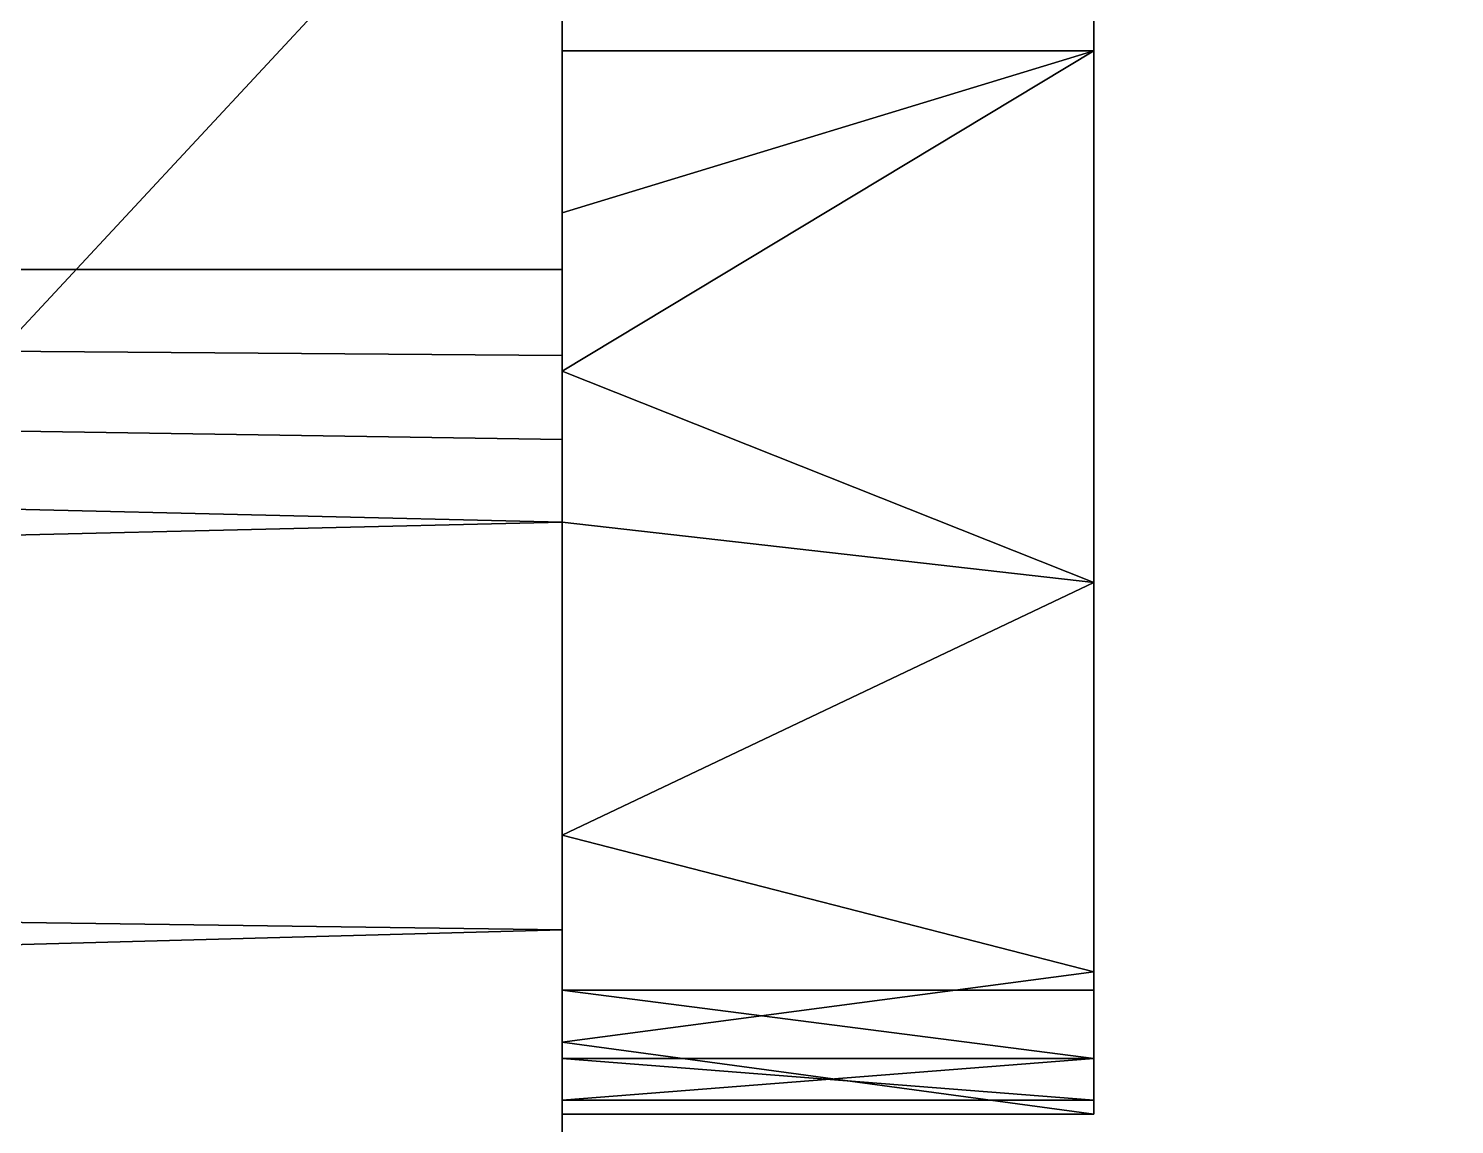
# Model space of a CAD drawing. Extents: x -80 to 2901, y -3352 to 80.
# Drawn here: x 2259.298 to 2260.639, y -2128.02 to -2126.989 of the extents above; entities that cross this region are included whole.
import ezdxf

# ---------------------------------------------------------------- set-up
doc = ezdxf.new("R2010")
doc.units = 0

# ---------------------------------------------------------------- blocks, each defined once
blk = doc.blocks.new('cocina Juan v2.alacena 2p.Lateral Derecho1', base_point=(800, 18, 20))
at = {"layer": 'blanco', "color": 0}
for points in [[(782, 18, 20), (782, 577, 20), (800, 577, 20), (800, 18, 20)], [(782, 577, 686), (782, 18, 686), (800, 18, 686), (800, 577, 686)]]:
    blk.add_3dface(points, dxfattribs=at)
blk = doc.blocks.new('cocina Juan v2.alacena 2p.Lateral Derecho')
at = {"layer": 'Blanco'}
blk.add_blockref('cocina Juan v2.alacena 2p.Lateral Derecho1', (800, 18, 20), dxfattribs=at)
blk = doc.blocks.new('cocina Juan v2.alacena 2p.Door Std (doble) [1]3', base_point=(757.55, 18.8, 537.5))
at = {"layer": 'ACCESSORY', "color": 0, "invisible_edges": 8}
for points in [[(782.2988, 19.3, 573.2), (790.2707, 19.3, 579.4325), (793.0099, 19.3, 573.2), (782.2988, 19.3, 573.2)], [(782.2988, 19.3, 573.2), (790.2707, 19.3, 579.4325), (793.0099, 19.3, 573.2), (782.2988, 19.3, 573.2)], [(782.2988, 19.3, 558.8), (793.0099, 19.3, 558.8), (790.2707, 19.3, 552.5675), (782.2988, 19.3, 558.8)], [(782.2988, 19.3, 558.8), (793.0099, 19.3, 558.8), (790.2707, 19.3, 552.5675), (782.2988, 19.3, 558.8)], [(790.2707, 19.3, 579.4325), (793.8934, 19.3, 574.6686), (793.0099, 19.3, 573.2), (790.2707, 19.3, 579.4325)], [(790.2707, 19.3, 579.4325), (793.8934, 19.3, 574.6686), (793.0099, 19.3, 573.2), (790.2707, 19.3, 579.4325)], [(793.8934, 19.3, 557.3314), (790.2707, 19.3, 552.5675), (793.0099, 19.3, 558.8), (793.8934, 19.3, 557.3314)], [(793.8934, 19.3, 557.3314), (790.2707, 19.3, 552.5675), (793.0099, 19.3, 558.8), (793.8934, 19.3, 557.3314)], [(793.8934, 19.3, 574.6686), (793.9576, 19.3, 574.5194), (793.0099, 19.3, 573.2), (793.8934, 19.3, 574.6686)], [(793.8934, 19.3, 574.6686), (793.9576, 19.3, 574.5194), (793.0099, 19.3, 573.2), (793.8934, 19.3, 574.6686)], [(793.9968, 19.3, 574.3618), (793.0099, 19.3, 573.2), (793.9576, 19.3, 574.5194), (793.9968, 19.3, 574.3618)], [(793.9968, 19.3, 574.3618), (793.0099, 19.3, 573.2), (793.9576, 19.3, 574.5194), (793.9968, 19.3, 574.3618)], [(793.9968, 19.3, 574.3618), (794.0099, 19.3, 574.2), (793.0099, 19.3, 573.2), (793.9968, 19.3, 574.3618)], [(793.9968, 19.3, 574.3618), (794.0099, 19.3, 574.2), (793.0099, 19.3, 573.2), (793.9968, 19.3, 574.3618)], [(793.876, 19.3, 573.7), (793.0099, 19.3, 573.2), (794.0099, 19.3, 574.2), (793.876, 19.3, 573.7)], [(793.876, 19.3, 573.7), (793.0099, 19.3, 573.2), (794.0099, 19.3, 574.2), (793.876, 19.3, 573.7)], [(793.5099, 19.3, 573.334), (793.0099, 19.3, 573.2), (793.876, 19.3, 573.7), (793.5099, 19.3, 573.334)], [(793.5099, 19.3, 573.334), (793.0099, 19.3, 573.2), (793.876, 19.3, 573.7), (793.5099, 19.3, 573.334)], [(793.5099, 19.3, 573.334), (793.3113, 18.8, 573.2465), (793.0099, 19.3, 573.2), (793.5099, 19.3, 573.334)], [(793.5099, 19.3, 573.334), (793.3113, 18.8, 573.2465), (793.0099, 19.3, 573.2), (793.5099, 19.3, 573.334)], [(793.3113, 18.8, 573.2465), (793.1624, 18.8, 573.2117), (793.0099, 19.3, 573.2), (793.3113, 18.8, 573.2465)], [(793.3113, 18.8, 573.2465), (793.1624, 18.8, 573.2117), (793.0099, 19.3, 573.2), (793.3113, 18.8, 573.2465)], [(793.1624, 18.8, 573.2117), (793.0099, 18.8, 573.2), (793.0099, 19.3, 573.2), (793.1624, 18.8, 573.2117)], [(793.1624, 18.8, 573.2117), (793.0099, 18.8, 573.2), (793.0099, 19.3, 573.2), (793.1624, 18.8, 573.2117)], [(793.0099, 18.8, 558.8), (793.1624, 18.8, 558.7883), (793.0099, 19.3, 558.8), (793.0099, 18.8, 558.8)], [(793.0099, 18.8, 558.8), (793.1624, 18.8, 558.7883), (793.0099, 19.3, 558.8), (793.0099, 18.8, 558.8)], [(793.1624, 18.8, 558.7883), (793.3113, 18.8, 558.7535), (793.0099, 19.3, 558.8), (793.1624, 18.8, 558.7883)], [(793.1624, 18.8, 558.7883), (793.3113, 18.8, 558.7535), (793.0099, 19.3, 558.8), (793.1624, 18.8, 558.7883)], [(793.0099, 19.3, 558.8), (793.3113, 18.8, 558.7535), (793.5099, 19.3, 558.666), (793.0099, 19.3, 558.8)], [(793.0099, 19.3, 558.8), (793.3113, 18.8, 558.7535), (793.5099, 19.3, 558.666), (793.0099, 19.3, 558.8)], [(793.9576, 19.3, 557.4806), (793.8934, 19.3, 557.3314), (793.0099, 19.3, 558.8), (793.9576, 19.3, 557.4806)], [(793.9576, 19.3, 557.4806), (793.8934, 19.3, 557.3314), (793.0099, 19.3, 558.8), (793.9576, 19.3, 557.4806)], [(793.9968, 19.3, 557.6382), (793.9576, 19.3, 557.4806), (793.0099, 19.3, 558.8), (793.9968, 19.3, 557.6382)], [(793.9968, 19.3, 557.6382), (793.9576, 19.3, 557.4806), (793.0099, 19.3, 558.8), (793.9968, 19.3, 557.6382)], [(794.0099, 19.3, 557.8), (793.9968, 19.3, 557.6382), (793.0099, 19.3, 558.8), (794.0099, 19.3, 557.8)], [(794.0099, 19.3, 557.8), (793.9968, 19.3, 557.6382), (793.0099, 19.3, 558.8), (794.0099, 19.3, 557.8)], [(793.4531, 18.8, 573.3035), (793.3113, 18.8, 573.2465), (793.5099, 19.3, 573.334), (793.4531, 18.8, 573.3035)], [(793.4531, 18.8, 573.3035), (793.3113, 18.8, 573.2465), (793.5099, 19.3, 573.334), (793.4531, 18.8, 573.3035)], [(793.3113, 18.8, 558.7535), (793.4531, 18.8, 558.6965), (793.5099, 19.3, 558.666), (793.3113, 18.8, 558.7535)], [(793.3113, 18.8, 558.7535), (793.4531, 18.8, 558.6965), (793.5099, 19.3, 558.666), (793.3113, 18.8, 558.7535)], [(793.7477, 18.8, 573.5249), (793.4531, 18.8, 573.3035), (793.5099, 19.3, 573.334), (793.7477, 18.8, 573.5249)], [(793.7477, 18.8, 573.5249), (793.4531, 18.8, 573.3035), (793.5099, 19.3, 573.334), (793.7477, 18.8, 573.5249)], [(793.4531, 18.8, 558.6965), (793.7477, 18.8, 558.4751), (793.5099, 19.3, 558.666), (793.4531, 18.8, 558.6965)], [(793.4531, 18.8, 558.6965), (793.7477, 18.8, 558.4751), (793.5099, 19.3, 558.666), (793.4531, 18.8, 558.6965)], [(793.876, 19.3, 573.7), (793.7477, 18.8, 573.5249), (793.5099, 19.3, 573.334), (793.876, 19.3, 573.7)], [(793.876, 19.3, 573.7), (793.7477, 18.8, 573.5249), (793.5099, 19.3, 573.334), (793.876, 19.3, 573.7)], [(793.5099, 19.3, 558.666), (793.7477, 18.8, 558.4751), (793.876, 19.3, 558.3), (793.5099, 19.3, 558.666)], [(793.5099, 19.3, 558.666), (793.7477, 18.8, 558.4751), (793.876, 19.3, 558.3), (793.5099, 19.3, 558.666)], [(793.7477, 18.8, 573.5249), (793.876, 19.3, 573.7), (793.9421, 18.8, 573.8379), (793.7477, 18.8, 573.5249)], [(793.7477, 18.8, 573.5249), (793.876, 19.3, 573.7), (793.9421, 18.8, 573.8379), (793.7477, 18.8, 573.5249)], [(793.9421, 18.8, 558.1621), (793.876, 19.3, 558.3), (793.7477, 18.8, 558.4751), (793.9421, 18.8, 558.1621)], [(793.9421, 18.8, 558.1621), (793.876, 19.3, 558.3), (793.7477, 18.8, 558.4751), (793.9421, 18.8, 558.1621)], [(794.0099, 19.3, 574.2), (793.9421, 18.8, 573.8379), (793.876, 19.3, 573.7), (794.0099, 19.3, 574.2)], [(794.0099, 19.3, 574.2), (793.9421, 18.8, 573.8379), (793.876, 19.3, 573.7), (794.0099, 19.3, 574.2)], [(794.0099, 19.3, 557.8), (793.876, 19.3, 558.3), (793.9421, 18.8, 558.1621), (794.0099, 19.3, 557.8)], [(794.0099, 19.3, 557.8), (793.876, 19.3, 558.3), (793.9421, 18.8, 558.1621), (794.0099, 19.3, 557.8)], [(793.8934, 19.3, 574.6686), (793.8934, 18.8, 574.6686), (793.9576, 19.3, 574.5194), (793.8934, 19.3, 574.6686)], [(793.8934, 19.3, 574.6686), (793.8934, 18.8, 574.6686), (793.9576, 19.3, 574.5194), (793.8934, 19.3, 574.6686)], [(793.8934, 18.8, 574.6686), (793.9576, 18.8, 574.5194), (793.9576, 19.3, 574.5194), (793.8934, 18.8, 574.6686)], [(793.8934, 18.8, 574.6686), (793.9576, 18.8, 574.5194), (793.9576, 19.3, 574.5194), (793.8934, 18.8, 574.6686)], [(794.0099, 18.8, 574.2), (793.9421, 18.8, 573.8379), (794.0099, 19.3, 574.2), (794.0099, 18.8, 574.2)], [(794.0099, 18.8, 574.2), (793.9421, 18.8, 573.8379), (794.0099, 19.3, 574.2), (794.0099, 18.8, 574.2)], [(794.0099, 18.8, 557.8), (794.0099, 19.3, 557.8), (793.9421, 18.8, 558.1621), (794.0099, 18.8, 557.8)], [(794.0099, 18.8, 557.8), (794.0099, 19.3, 557.8), (793.9421, 18.8, 558.1621), (794.0099, 18.8, 557.8)], [(793.9576, 19.3, 574.5194), (793.9576, 18.8, 574.5194), (793.9968, 19.3, 574.3618), (793.9576, 19.3, 574.5194)], [(793.9576, 19.3, 574.5194), (793.9576, 18.8, 574.5194), (793.9968, 19.3, 574.3618), (793.9576, 19.3, 574.5194)], [(793.9968, 18.8, 574.3618), (793.9968, 19.3, 574.3618), (793.9576, 18.8, 574.5194), (793.9968, 18.8, 574.3618)], [(793.9968, 18.8, 574.3618), (793.9968, 19.3, 574.3618), (793.9576, 18.8, 574.5194), (793.9968, 18.8, 574.3618)], [(793.9968, 18.8, 557.6382), (793.9576, 18.8, 557.4806), (793.9576, 19.3, 557.4806), (793.9968, 18.8, 557.6382)], [(793.9968, 18.8, 557.6382), (793.9576, 18.8, 557.4806), (793.9576, 19.3, 557.4806), (793.9968, 18.8, 557.6382)], [(793.9968, 19.3, 557.6382), (793.9968, 18.8, 557.6382), (793.9576, 19.3, 557.4806), (793.9968, 19.3, 557.6382)], [(793.9968, 19.3, 557.6382), (793.9968, 18.8, 557.6382), (793.9576, 19.3, 557.4806), (793.9968, 19.3, 557.6382)], [(793.4041, 18.1672, 569.65), (792.3936, 19.1075, 569.65), (791.805, 13.6366, 569.65), (793.4041, 18.1672, 569.65)], [(793.4041, 18.1672, 569.65), (792.3936, 19.1075, 569.65), (791.805, 13.6366, 569.65), (793.4041, 18.1672, 569.65)], [(792.3936, 19.1075, 562.35), (793.4041, 18.1672, 562.35), (791.805, 13.6366, 562.35), (792.3936, 19.1075, 562.35)], [(792.3936, 19.1075, 562.35), (793.4041, 18.1672, 562.35), (791.805, 13.6366, 562.35), (792.3936, 19.1075, 562.35)], [(792.3936, 19.1075, 562.35), (793.4041, 18.1672, 569.65), (793.4041, 18.1672, 562.35), (792.3936, 19.1075, 562.35)], [(792.3936, 19.1075, 562.35), (793.4041, 18.1672, 569.65), (793.4041, 18.1672, 562.35), (792.3936, 19.1075, 562.35)], [(792.3936, 19.1075, 562.35), (792.3936, 19.1075, 569.65), (793.4041, 18.1672, 569.65), (792.3936, 19.1075, 562.35)], [(792.3936, 19.1075, 562.35), (792.3936, 19.1075, 569.65), (793.4041, 18.1672, 569.65), (792.3936, 19.1075, 562.35)], [(790.2707, 18.8, 579.4325), (789.0041, 18.8, 575.4), (793.8934, 18.8, 574.6686), (790.2707, 18.8, 579.4325)], [(790.2707, 18.8, 579.4325), (789.0041, 18.8, 575.4), (793.8934, 18.8, 574.6686), (790.2707, 18.8, 579.4325)], [(789.0041, 18.8, 573.8), (793.2156, 18.8, 573.8), (789.0041, 18.8, 575.4), (789.0041, 18.8, 573.8)], [(789.0041, 18.8, 573.8), (793.2156, 18.8, 573.8), (789.0041, 18.8, 575.4), (789.0041, 18.8, 573.8)], [(793.2156, 18.8, 573.8), (793.8934, 18.8, 574.6686), (789.0041, 18.8, 575.4), (793.2156, 18.8, 573.8)], [(793.2156, 18.8, 573.8), (793.8934, 18.8, 574.6686), (789.0041, 18.8, 575.4), (793.2156, 18.8, 573.8)], [(789.0041, 18.8, 556.6), (793.2156, 18.8, 558.2), (789.0041, 18.8, 558.2), (789.0041, 18.8, 556.6)], [(789.0041, 18.8, 556.6), (793.2156, 18.8, 558.2), (789.0041, 18.8, 558.2), (789.0041, 18.8, 556.6)], [(789.0041, 18.8, 556.6), (793.8934, 18.8, 557.3314), (793.2156, 18.8, 558.2), (789.0041, 18.8, 556.6)], [(789.0041, 18.8, 556.6), (793.8934, 18.8, 557.3314), (793.2156, 18.8, 558.2), (789.0041, 18.8, 556.6)], [(793.8934, 18.8, 557.3314), (789.0041, 18.8, 556.6), (790.2707, 18.8, 552.5675), (793.8934, 18.8, 557.3314)], [(793.8934, 18.8, 557.3314), (789.0041, 18.8, 556.6), (790.2707, 18.8, 552.5675), (793.8934, 18.8, 557.3314)], [(792.162, 18.8, 573.2), (794.45, 18.8, 570.5431), (792.162, 18.8, 558.8), (792.162, 18.8, 573.2)], [(792.162, 18.8, 573.2), (794.45, 18.8, 570.5431), (792.162, 18.8, 558.8), (792.162, 18.8, 573.2)], [(793.8367, 18.8, 572.4025), (794.1694, 18.8, 571.4814), (792.162, 18.8, 573.2), (793.8367, 18.8, 572.4025)], [(793.8367, 18.8, 572.4025), (794.1694, 18.8, 571.4814), (792.162, 18.8, 573.2), (793.8367, 18.8, 572.4025)], [(794.1694, 18.8, 571.4814), (794.45, 18.8, 570.5431), (792.162, 18.8, 573.2), (794.1694, 18.8, 571.4814)], [(794.1694, 18.8, 571.4814), (794.45, 18.8, 570.5431), (792.162, 18.8, 573.2), (794.1694, 18.8, 571.4814)], [(793.0099, 18.8, 573.2), (793.8367, 18.8, 572.4025), (792.162, 18.8, 573.2), (793.0099, 18.8, 573.2)], [(793.0099, 18.8, 573.2), (793.8367, 18.8, 572.4025), (792.162, 18.8, 573.2), (793.0099, 18.8, 573.2)], [(794.45, 18.8, 570.5431), (794.45, 18.8, 561.4569), (792.162, 18.8, 558.8), (794.45, 18.8, 570.5431)], [(794.45, 18.8, 570.5431), (794.45, 18.8, 561.4569), (792.162, 18.8, 558.8), (794.45, 18.8, 570.5431)], [(794.45, 18.8, 561.4569), (794.1694, 18.8, 560.5186), (792.162, 18.8, 558.8), (794.45, 18.8, 561.4569)], [(794.45, 18.8, 561.4569), (794.1694, 18.8, 560.5186), (792.162, 18.8, 558.8), (794.45, 18.8, 561.4569)], [(793.8367, 18.8, 559.5975), (792.162, 18.8, 558.8), (794.1694, 18.8, 560.5186), (793.8367, 18.8, 559.5975)], [(793.8367, 18.8, 559.5975), (792.162, 18.8, 558.8), (794.1694, 18.8, 560.5186), (793.8367, 18.8, 559.5975)], [(793.0099, 18.8, 558.8), (792.162, 18.8, 558.8), (793.8367, 18.8, 559.5975), (793.0099, 18.8, 558.8)], [(793.0099, 18.8, 558.8), (792.162, 18.8, 558.8), (793.8367, 18.8, 559.5975), (793.0099, 18.8, 558.8)], [(793.0099, 18.8, 573.2), (793.1624, 18.8, 573.2117), (793.8367, 18.8, 572.4025), (793.0099, 18.8, 573.2)], [(793.0099, 18.8, 573.2), (793.1624, 18.8, 573.2117), (793.8367, 18.8, 572.4025), (793.0099, 18.8, 573.2)], [(793.1624, 18.8, 558.7883), (793.0099, 18.8, 558.8), (793.8367, 18.8, 559.5975), (793.1624, 18.8, 558.7883)], [(793.1624, 18.8, 558.7883), (793.0099, 18.8, 558.8), (793.8367, 18.8, 559.5975), (793.1624, 18.8, 558.7883)], [(793.1624, 18.8, 573.2117), (793.3113, 18.8, 573.2465), (793.8367, 18.8, 572.4025), (793.1624, 18.8, 573.2117)], [(793.1624, 18.8, 573.2117), (793.3113, 18.8, 573.2465), (793.8367, 18.8, 572.4025), (793.1624, 18.8, 573.2117)], [(793.9576, 18.8, 574.5194), (793.8934, 18.8, 574.6686), (793.2156, 18.8, 573.8), (793.9576, 18.8, 574.5194)], [(793.9576, 18.8, 574.5194), (793.8934, 18.8, 574.6686), (793.2156, 18.8, 573.8), (793.9576, 18.8, 574.5194)], [(793.9968, 18.8, 574.3618), (793.9576, 18.8, 574.5194), (793.2156, 18.8, 573.8), (793.9968, 18.8, 574.3618)], [(793.9968, 18.8, 574.3618), (793.9576, 18.8, 574.5194), (793.2156, 18.8, 573.8), (793.9968, 18.8, 574.3618)], [(794.0099, 18.8, 574.2), (793.9968, 18.8, 574.3618), (793.2156, 18.8, 573.8), (794.0099, 18.8, 574.2)], [(794.0099, 18.8, 574.2), (793.9968, 18.8, 574.3618), (793.2156, 18.8, 573.8), (794.0099, 18.8, 574.2)], [(793.9421, 18.8, 573.8379), (794.0099, 18.8, 574.2), (793.2156, 18.8, 573.8), (793.9421, 18.8, 573.8379)], [(793.9421, 18.8, 573.8379), (794.0099, 18.8, 574.2), (793.2156, 18.8, 573.8), (793.9421, 18.8, 573.8379)], [(793.2965, 18.8, 573.6353), (793.9421, 18.8, 573.8379), (793.2156, 18.8, 573.8), (793.2965, 18.8, 573.6353)], [(793.2965, 18.8, 573.6353), (793.9421, 18.8, 573.8379), (793.2156, 18.8, 573.8), (793.2965, 18.8, 573.6353)], [(793.2156, 18.8, 573.8), (793.2156, 8.6, 573.8), (793.2965, 18.8, 573.6353), (793.2156, 18.8, 573.8)], [(793.2156, 18.8, 573.8), (793.2156, 8.6, 573.8), (793.2965, 18.8, 573.6353), (793.2156, 18.8, 573.8)], [(793.3756, 18.8, 573.4699), (793.2965, 18.8, 573.6353), (793.2156, 8.6, 573.8), (793.3756, 18.8, 573.4699)], [(793.3756, 18.8, 573.4699), (793.2965, 18.8, 573.6353), (793.2156, 8.6, 573.8), (793.3756, 18.8, 573.4699)], [(793.4531, 18.8, 573.3035), (793.3756, 18.8, 573.4699), (793.2156, 8.6, 573.8), (793.4531, 18.8, 573.3035)], [(793.4531, 18.8, 573.3035), (793.3756, 18.8, 573.4699), (793.2156, 8.6, 573.8), (793.4531, 18.8, 573.3035)], [(793.6989, 8.6, 572.7425), (793.4531, 18.8, 573.3035), (793.2156, 8.6, 573.8), (793.6989, 8.6, 572.7425)], [(793.6989, 8.6, 572.7425), (793.4531, 18.8, 573.3035), (793.2156, 8.6, 573.8), (793.6989, 8.6, 572.7425)], [(793.2156, 8.6, 558.2), (793.4531, 18.8, 558.6965), (793.6989, 8.6, 559.2575), (793.2156, 8.6, 558.2)], [(793.2156, 8.6, 558.2), (793.4531, 18.8, 558.6965), (793.6989, 8.6, 559.2575), (793.2156, 8.6, 558.2)], [(793.3756, 18.8, 558.5301), (793.4531, 18.8, 558.6965), (793.2156, 8.6, 558.2), (793.3756, 18.8, 558.5301)], [(793.3756, 18.8, 558.5301), (793.4531, 18.8, 558.6965), (793.2156, 8.6, 558.2), (793.3756, 18.8, 558.5301)], [(793.2965, 18.8, 558.3647), (793.3756, 18.8, 558.5301), (793.2156, 8.6, 558.2), (793.2965, 18.8, 558.3647)], [(793.2965, 18.8, 558.3647), (793.3756, 18.8, 558.5301), (793.2156, 8.6, 558.2), (793.2965, 18.8, 558.3647)], [(793.2156, 18.8, 558.2), (793.2965, 18.8, 558.3647), (793.2156, 8.6, 558.2), (793.2156, 18.8, 558.2)], [(793.2156, 18.8, 558.2), (793.2965, 18.8, 558.3647), (793.2156, 8.6, 558.2), (793.2156, 18.8, 558.2)], [(793.2965, 18.8, 558.3647), (793.2156, 18.8, 558.2), (793.9421, 18.8, 558.1621), (793.2965, 18.8, 558.3647)], [(793.2965, 18.8, 558.3647), (793.2156, 18.8, 558.2), (793.9421, 18.8, 558.1621), (793.2965, 18.8, 558.3647)], [(793.8934, 18.8, 557.3314), (793.9576, 18.8, 557.4806), (793.2156, 18.8, 558.2), (793.8934, 18.8, 557.3314)], [(793.8934, 18.8, 557.3314), (793.9576, 18.8, 557.4806), (793.2156, 18.8, 558.2), (793.8934, 18.8, 557.3314)], [(793.9576, 18.8, 557.4806), (793.9968, 18.8, 557.6382), (793.2156, 18.8, 558.2), (793.9576, 18.8, 557.4806)], [(793.9576, 18.8, 557.4806), (793.9968, 18.8, 557.6382), (793.2156, 18.8, 558.2), (793.9576, 18.8, 557.4806)], [(793.2156, 18.8, 558.2), (794.0099, 18.8, 557.8), (793.9421, 18.8, 558.1621), (793.2156, 18.8, 558.2)], [(793.2156, 18.8, 558.2), (794.0099, 18.8, 557.8), (793.9421, 18.8, 558.1621), (793.2156, 18.8, 558.2)], [(793.9968, 18.8, 557.6382), (794.0099, 18.8, 557.8), (793.2156, 18.8, 558.2), (793.9968, 18.8, 557.6382)], [(793.9968, 18.8, 557.6382), (794.0099, 18.8, 557.8), (793.2156, 18.8, 558.2), (793.9968, 18.8, 557.6382)], [(793.9421, 18.8, 573.8379), (793.2965, 18.8, 573.6353), (793.7477, 18.8, 573.5249), (793.9421, 18.8, 573.8379)], [(793.9421, 18.8, 573.8379), (793.2965, 18.8, 573.6353), (793.7477, 18.8, 573.5249), (793.9421, 18.8, 573.8379)], [(793.3756, 18.8, 573.4699), (793.7477, 18.8, 573.5249), (793.2965, 18.8, 573.6353), (793.3756, 18.8, 573.4699)], [(793.3756, 18.8, 573.4699), (793.7477, 18.8, 573.5249), (793.2965, 18.8, 573.6353), (793.3756, 18.8, 573.4699)], [(793.3756, 18.8, 558.5301), (793.2965, 18.8, 558.3647), (793.7477, 18.8, 558.4751), (793.3756, 18.8, 558.5301)], [(793.3756, 18.8, 558.5301), (793.2965, 18.8, 558.3647), (793.7477, 18.8, 558.4751), (793.3756, 18.8, 558.5301)], [(793.7477, 18.8, 558.4751), (793.2965, 18.8, 558.3647), (793.9421, 18.8, 558.1621), (793.7477, 18.8, 558.4751)], [(793.7477, 18.8, 558.4751), (793.2965, 18.8, 558.3647), (793.9421, 18.8, 558.1621), (793.7477, 18.8, 558.4751)], [(793.3113, 18.8, 573.2465), (793.4531, 18.8, 573.3035), (793.8367, 18.8, 572.4025), (793.3113, 18.8, 573.2465)], [(793.3113, 18.8, 573.2465), (793.4531, 18.8, 573.3035), (793.8367, 18.8, 572.4025), (793.3113, 18.8, 573.2465)], [(793.4531, 18.8, 573.3035), (793.7477, 18.8, 573.5249), (793.3756, 18.8, 573.4699), (793.4531, 18.8, 573.3035)], [(793.4531, 18.8, 573.3035), (793.7477, 18.8, 573.5249), (793.3756, 18.8, 573.4699), (793.4531, 18.8, 573.3035)], [(793.4531, 18.8, 558.6965), (793.3756, 18.8, 558.5301), (793.7477, 18.8, 558.4751), (793.4531, 18.8, 558.6965)], [(793.4531, 18.8, 558.6965), (793.3756, 18.8, 558.5301), (793.7477, 18.8, 558.4751), (793.4531, 18.8, 558.6965)], [(793.4531, 18.8, 573.3035), (793.6989, 8.6, 572.7425), (793.8367, 18.8, 572.4025), (793.4531, 18.8, 573.3035)], [(793.4531, 18.8, 573.3035), (793.6989, 8.6, 572.7425), (793.8367, 18.8, 572.4025), (793.4531, 18.8, 573.3035)], [(793.4531, 18.8, 558.6965), (793.8367, 18.8, 559.5975), (793.6989, 8.6, 559.2575), (793.4531, 18.8, 558.6965)], [(793.4531, 18.8, 558.6965), (793.8367, 18.8, 559.5975), (793.6989, 8.6, 559.2575), (793.4531, 18.8, 558.6965)], [(794.111, 8.6, 571.6553), (793.8367, 18.8, 572.4025), (793.6989, 8.6, 572.7425), (794.111, 8.6, 571.6553)], [(794.111, 8.6, 571.6553), (793.8367, 18.8, 572.4025), (793.6989, 8.6, 572.7425), (794.111, 8.6, 571.6553)], [(793.6989, 8.6, 559.2575), (793.8367, 18.8, 559.5975), (794.111, 8.6, 560.3447), (793.6989, 8.6, 559.2575)], [(793.6989, 8.6, 559.2575), (793.8367, 18.8, 559.5975), (794.111, 8.6, 560.3447), (793.6989, 8.6, 559.2575)], [(794.1694, 18.8, 571.4814), (793.8367, 18.8, 572.4025), (794.111, 8.6, 571.6553), (794.1694, 18.8, 571.4814)], [(794.1694, 18.8, 571.4814), (793.8367, 18.8, 572.4025), (794.111, 8.6, 571.6553), (794.1694, 18.8, 571.4814)], [(794.1694, 18.8, 560.5186), (794.111, 8.6, 560.3447), (793.8367, 18.8, 559.5975), (794.1694, 18.8, 560.5186)], [(794.1694, 18.8, 560.5186), (794.111, 8.6, 560.3447), (793.8367, 18.8, 559.5975), (794.1694, 18.8, 560.5186)]]:
    blk.add_3dface(points, dxfattribs=at)
at = {"layer": 'ACCESSORY', "color": 0}
for points in [[(793.0099, 19.3, 573.2), (793.0099, 18.8, 573.2), (792.162, 18.8, 573.2), (782.2988, 19.3, 573.2)], [(793.0099, 19.3, 573.2), (793.0099, 18.8, 573.2), (792.162, 18.8, 573.2), (782.2988, 19.3, 573.2)], [(792.162, 18.8, 558.8), (793.0099, 18.8, 558.8), (793.0099, 19.3, 558.8), (782.2988, 19.3, 558.8)], [(792.162, 18.8, 558.8), (793.0099, 18.8, 558.8), (793.0099, 19.3, 558.8), (782.2988, 19.3, 558.8)], [(793.8934, 18.8, 574.6686), (793.8934, 19.3, 574.6686), (790.2707, 19.3, 579.4325), (790.2707, 18.8, 579.4325)], [(793.8934, 18.8, 574.6686), (793.8934, 19.3, 574.6686), (790.2707, 19.3, 579.4325), (790.2707, 18.8, 579.4325)], [(790.2707, 18.8, 552.5675), (790.2707, 19.3, 552.5675), (793.8934, 19.3, 557.3314), (793.8934, 18.8, 557.3314)], [(790.2707, 18.8, 552.5675), (790.2707, 19.3, 552.5675), (793.8934, 19.3, 557.3314), (793.8934, 18.8, 557.3314)], [(793.5099, 19.3, 558.666), (793.876, 19.3, 558.3), (794.0099, 19.3, 557.8), (793.0099, 19.3, 558.8)], [(793.5099, 19.3, 558.666), (793.876, 19.3, 558.3), (794.0099, 19.3, 557.8), (793.0099, 19.3, 558.8)], [(793.8934, 19.3, 557.3314), (793.9576, 19.3, 557.4806), (793.9576, 18.8, 557.4806), (793.8934, 18.8, 557.3314)], [(793.8934, 19.3, 557.3314), (793.9576, 19.3, 557.4806), (793.9576, 18.8, 557.4806), (793.8934, 18.8, 557.3314)], [(793.9968, 18.8, 574.3618), (794.0099, 18.8, 574.2), (794.0099, 19.3, 574.2), (793.9968, 19.3, 574.3618)], [(793.9968, 18.8, 574.3618), (794.0099, 18.8, 574.2), (794.0099, 19.3, 574.2), (793.9968, 19.3, 574.3618)], [(793.9968, 19.3, 557.6382), (794.0099, 19.3, 557.8), (794.0099, 18.8, 557.8), (793.9968, 18.8, 557.6382)], [(793.9968, 19.3, 557.6382), (794.0099, 19.3, 557.8), (794.0099, 18.8, 557.8), (793.9968, 18.8, 557.6382)], [(789.0041, 8.6, 573.8), (793.2156, 8.6, 573.8), (793.2156, 18.8, 573.8), (789.0041, 18.8, 573.8)], [(789.0041, 8.6, 573.8), (793.2156, 8.6, 573.8), (793.2156, 18.8, 573.8), (789.0041, 18.8, 573.8)], [(793.2156, 18.8, 558.2), (793.2156, 8.6, 558.2), (789.0041, 8.6, 558.2), (789.0041, 18.8, 558.2)], [(793.2156, 18.8, 558.2), (793.2156, 8.6, 558.2), (789.0041, 8.6, 558.2), (789.0041, 18.8, 558.2)], [(793.8367, 18.8, 559.5975), (793.4531, 18.8, 558.6965), (793.3113, 18.8, 558.7535), (793.1624, 18.8, 558.7883)], [(793.8367, 18.8, 559.5975), (793.4531, 18.8, 558.6965), (793.3113, 18.8, 558.7535), (793.1624, 18.8, 558.7883)]]:
    blk.add_3dface(points, dxfattribs=at)
blk = doc.blocks.new('cocina Juan v2.alacena 2p.Door Std (doble) [1]4', base_point=(757.55, 18.8, 91.5))
at = {"layer": 'ACCESSORY', "color": 0, "invisible_edges": 8}
for points in [[(782.2988, 19.3, 127.2), (790.2707, 19.3, 133.4325), (793.0099, 19.3, 127.2), (782.2988, 19.3, 127.2)], [(782.2988, 19.3, 127.2), (790.2707, 19.3, 133.4325), (793.0099, 19.3, 127.2), (782.2988, 19.3, 127.2)], [(782.2988, 19.3, 112.8), (793.0099, 19.3, 112.8), (790.2707, 19.3, 106.5675), (782.2988, 19.3, 112.8)], [(782.2988, 19.3, 112.8), (793.0099, 19.3, 112.8), (790.2707, 19.3, 106.5675), (782.2988, 19.3, 112.8)], [(790.2707, 19.3, 133.4325), (793.8934, 19.3, 128.6686), (793.0099, 19.3, 127.2), (790.2707, 19.3, 133.4325)], [(790.2707, 19.3, 133.4325), (793.8934, 19.3, 128.6686), (793.0099, 19.3, 127.2), (790.2707, 19.3, 133.4325)], [(793.8934, 19.3, 111.3314), (790.2707, 19.3, 106.5675), (793.0099, 19.3, 112.8), (793.8934, 19.3, 111.3314)], [(793.8934, 19.3, 111.3314), (790.2707, 19.3, 106.5675), (793.0099, 19.3, 112.8), (793.8934, 19.3, 111.3314)], [(793.8934, 19.3, 128.6686), (793.9576, 19.3, 128.5194), (793.0099, 19.3, 127.2), (793.8934, 19.3, 128.6686)], [(793.8934, 19.3, 128.6686), (793.9576, 19.3, 128.5194), (793.0099, 19.3, 127.2), (793.8934, 19.3, 128.6686)], [(793.9968, 19.3, 128.3618), (793.0099, 19.3, 127.2), (793.9576, 19.3, 128.5194), (793.9968, 19.3, 128.3618)], [(793.9968, 19.3, 128.3618), (793.0099, 19.3, 127.2), (793.9576, 19.3, 128.5194), (793.9968, 19.3, 128.3618)], [(793.9968, 19.3, 128.3618), (794.0099, 19.3, 128.2), (793.0099, 19.3, 127.2), (793.9968, 19.3, 128.3618)], [(793.9968, 19.3, 128.3618), (794.0099, 19.3, 128.2), (793.0099, 19.3, 127.2), (793.9968, 19.3, 128.3618)], [(793.876, 19.3, 127.7), (793.0099, 19.3, 127.2), (794.0099, 19.3, 128.2), (793.876, 19.3, 127.7)], [(793.876, 19.3, 127.7), (793.0099, 19.3, 127.2), (794.0099, 19.3, 128.2), (793.876, 19.3, 127.7)], [(793.5099, 19.3, 127.334), (793.0099, 19.3, 127.2), (793.876, 19.3, 127.7), (793.5099, 19.3, 127.334)], [(793.5099, 19.3, 127.334), (793.0099, 19.3, 127.2), (793.876, 19.3, 127.7), (793.5099, 19.3, 127.334)], [(793.5099, 19.3, 127.334), (793.3113, 18.8, 127.2465), (793.0099, 19.3, 127.2), (793.5099, 19.3, 127.334)], [(793.5099, 19.3, 127.334), (793.3113, 18.8, 127.2465), (793.0099, 19.3, 127.2), (793.5099, 19.3, 127.334)], [(793.3113, 18.8, 127.2465), (793.1624, 18.8, 127.2117), (793.0099, 19.3, 127.2), (793.3113, 18.8, 127.2465)], [(793.3113, 18.8, 127.2465), (793.1624, 18.8, 127.2117), (793.0099, 19.3, 127.2), (793.3113, 18.8, 127.2465)], [(793.1624, 18.8, 127.2117), (793.0099, 18.8, 127.2), (793.0099, 19.3, 127.2), (793.1624, 18.8, 127.2117)], [(793.1624, 18.8, 127.2117), (793.0099, 18.8, 127.2), (793.0099, 19.3, 127.2), (793.1624, 18.8, 127.2117)], [(793.0099, 18.8, 112.8), (793.1624, 18.8, 112.7883), (793.0099, 19.3, 112.8), (793.0099, 18.8, 112.8)], [(793.0099, 18.8, 112.8), (793.1624, 18.8, 112.7883), (793.0099, 19.3, 112.8), (793.0099, 18.8, 112.8)], [(793.1624, 18.8, 112.7883), (793.3113, 18.8, 112.7535), (793.0099, 19.3, 112.8), (793.1624, 18.8, 112.7883)], [(793.1624, 18.8, 112.7883), (793.3113, 18.8, 112.7535), (793.0099, 19.3, 112.8), (793.1624, 18.8, 112.7883)], [(793.0099, 19.3, 112.8), (793.3113, 18.8, 112.7535), (793.5099, 19.3, 112.666), (793.0099, 19.3, 112.8)], [(793.0099, 19.3, 112.8), (793.3113, 18.8, 112.7535), (793.5099, 19.3, 112.666), (793.0099, 19.3, 112.8)], [(793.9576, 19.3, 111.4806), (793.8934, 19.3, 111.3314), (793.0099, 19.3, 112.8), (793.9576, 19.3, 111.4806)], [(793.9576, 19.3, 111.4806), (793.8934, 19.3, 111.3314), (793.0099, 19.3, 112.8), (793.9576, 19.3, 111.4806)], [(793.9968, 19.3, 111.6382), (793.9576, 19.3, 111.4806), (793.0099, 19.3, 112.8), (793.9968, 19.3, 111.6382)], [(793.9968, 19.3, 111.6382), (793.9576, 19.3, 111.4806), (793.0099, 19.3, 112.8), (793.9968, 19.3, 111.6382)], [(794.0099, 19.3, 111.8), (793.9968, 19.3, 111.6382), (793.0099, 19.3, 112.8), (794.0099, 19.3, 111.8)], [(794.0099, 19.3, 111.8), (793.9968, 19.3, 111.6382), (793.0099, 19.3, 112.8), (794.0099, 19.3, 111.8)], [(793.4531, 18.8, 127.3035), (793.3113, 18.8, 127.2465), (793.5099, 19.3, 127.334), (793.4531, 18.8, 127.3035)], [(793.4531, 18.8, 127.3035), (793.3113, 18.8, 127.2465), (793.5099, 19.3, 127.334), (793.4531, 18.8, 127.3035)], [(793.3113, 18.8, 112.7535), (793.4531, 18.8, 112.6965), (793.5099, 19.3, 112.666), (793.3113, 18.8, 112.7535)], [(793.3113, 18.8, 112.7535), (793.4531, 18.8, 112.6965), (793.5099, 19.3, 112.666), (793.3113, 18.8, 112.7535)], [(793.7477, 18.8, 127.5249), (793.4531, 18.8, 127.3035), (793.5099, 19.3, 127.334), (793.7477, 18.8, 127.5249)], [(793.7477, 18.8, 127.5249), (793.4531, 18.8, 127.3035), (793.5099, 19.3, 127.334), (793.7477, 18.8, 127.5249)], [(793.4531, 18.8, 112.6965), (793.7477, 18.8, 112.4751), (793.5099, 19.3, 112.666), (793.4531, 18.8, 112.6965)], [(793.4531, 18.8, 112.6965), (793.7477, 18.8, 112.4751), (793.5099, 19.3, 112.666), (793.4531, 18.8, 112.6965)], [(793.876, 19.3, 127.7), (793.7477, 18.8, 127.5249), (793.5099, 19.3, 127.334), (793.876, 19.3, 127.7)], [(793.876, 19.3, 127.7), (793.7477, 18.8, 127.5249), (793.5099, 19.3, 127.334), (793.876, 19.3, 127.7)], [(793.5099, 19.3, 112.666), (793.7477, 18.8, 112.4751), (793.876, 19.3, 112.3), (793.5099, 19.3, 112.666)], [(793.5099, 19.3, 112.666), (793.7477, 18.8, 112.4751), (793.876, 19.3, 112.3), (793.5099, 19.3, 112.666)], [(793.7477, 18.8, 127.5249), (793.876, 19.3, 127.7), (793.9421, 18.8, 127.8379), (793.7477, 18.8, 127.5249)], [(793.7477, 18.8, 127.5249), (793.876, 19.3, 127.7), (793.9421, 18.8, 127.8379), (793.7477, 18.8, 127.5249)], [(793.9421, 18.8, 112.1621), (793.876, 19.3, 112.3), (793.7477, 18.8, 112.4751), (793.9421, 18.8, 112.1621)], [(793.9421, 18.8, 112.1621), (793.876, 19.3, 112.3), (793.7477, 18.8, 112.4751), (793.9421, 18.8, 112.1621)], [(794.0099, 19.3, 128.2), (793.9421, 18.8, 127.8379), (793.876, 19.3, 127.7), (794.0099, 19.3, 128.2)], [(794.0099, 19.3, 128.2), (793.9421, 18.8, 127.8379), (793.876, 19.3, 127.7), (794.0099, 19.3, 128.2)], [(794.0099, 19.3, 111.8), (793.876, 19.3, 112.3), (793.9421, 18.8, 112.1621), (794.0099, 19.3, 111.8)], [(794.0099, 19.3, 111.8), (793.876, 19.3, 112.3), (793.9421, 18.8, 112.1621), (794.0099, 19.3, 111.8)], [(793.8934, 19.3, 128.6686), (793.8934, 18.8, 128.6686), (793.9576, 19.3, 128.5194), (793.8934, 19.3, 128.6686)], [(793.8934, 19.3, 128.6686), (793.8934, 18.8, 128.6686), (793.9576, 19.3, 128.5194), (793.8934, 19.3, 128.6686)], [(793.8934, 18.8, 128.6686), (793.9576, 18.8, 128.5194), (793.9576, 19.3, 128.5194), (793.8934, 18.8, 128.6686)], [(793.8934, 18.8, 128.6686), (793.9576, 18.8, 128.5194), (793.9576, 19.3, 128.5194), (793.8934, 18.8, 128.6686)], [(794.0099, 18.8, 128.2), (793.9421, 18.8, 127.8379), (794.0099, 19.3, 128.2), (794.0099, 18.8, 128.2)], [(794.0099, 18.8, 128.2), (793.9421, 18.8, 127.8379), (794.0099, 19.3, 128.2), (794.0099, 18.8, 128.2)], [(794.0099, 18.8, 111.8), (794.0099, 19.3, 111.8), (793.9421, 18.8, 112.1621), (794.0099, 18.8, 111.8)], [(794.0099, 18.8, 111.8), (794.0099, 19.3, 111.8), (793.9421, 18.8, 112.1621), (794.0099, 18.8, 111.8)], [(793.9576, 19.3, 128.5194), (793.9576, 18.8, 128.5194), (793.9968, 19.3, 128.3618), (793.9576, 19.3, 128.5194)], [(793.9576, 19.3, 128.5194), (793.9576, 18.8, 128.5194), (793.9968, 19.3, 128.3618), (793.9576, 19.3, 128.5194)], [(793.9968, 18.8, 128.3618), (793.9968, 19.3, 128.3618), (793.9576, 18.8, 128.5194), (793.9968, 18.8, 128.3618)], [(793.9968, 18.8, 128.3618), (793.9968, 19.3, 128.3618), (793.9576, 18.8, 128.5194), (793.9968, 18.8, 128.3618)], [(793.9968, 18.8, 111.6382), (793.9576, 18.8, 111.4806), (793.9576, 19.3, 111.4806), (793.9968, 18.8, 111.6382)], [(793.9968, 18.8, 111.6382), (793.9576, 18.8, 111.4806), (793.9576, 19.3, 111.4806), (793.9968, 18.8, 111.6382)], [(793.9968, 19.3, 111.6382), (793.9968, 18.8, 111.6382), (793.9576, 19.3, 111.4806), (793.9968, 19.3, 111.6382)], [(793.9968, 19.3, 111.6382), (793.9968, 18.8, 111.6382), (793.9576, 19.3, 111.4806), (793.9968, 19.3, 111.6382)], [(793.4041, 18.1672, 123.65), (792.3936, 19.1075, 123.65), (791.805, 13.6366, 123.65), (793.4041, 18.1672, 123.65)], [(793.4041, 18.1672, 123.65), (792.3936, 19.1075, 123.65), (791.805, 13.6366, 123.65), (793.4041, 18.1672, 123.65)], [(792.3936, 19.1075, 116.35), (793.4041, 18.1672, 116.35), (791.805, 13.6366, 116.35), (792.3936, 19.1075, 116.35)], [(792.3936, 19.1075, 116.35), (793.4041, 18.1672, 116.35), (791.805, 13.6366, 116.35), (792.3936, 19.1075, 116.35)], [(792.3936, 19.1075, 116.35), (793.4041, 18.1672, 123.65), (793.4041, 18.1672, 116.35), (792.3936, 19.1075, 116.35)], [(792.3936, 19.1075, 116.35), (793.4041, 18.1672, 123.65), (793.4041, 18.1672, 116.35), (792.3936, 19.1075, 116.35)], [(792.3936, 19.1075, 116.35), (792.3936, 19.1075, 123.65), (793.4041, 18.1672, 123.65), (792.3936, 19.1075, 116.35)], [(792.3936, 19.1075, 116.35), (792.3936, 19.1075, 123.65), (793.4041, 18.1672, 123.65), (792.3936, 19.1075, 116.35)], [(790.2707, 18.8, 133.4325), (789.0041, 18.8, 129.4), (793.8934, 18.8, 128.6686), (790.2707, 18.8, 133.4325)], [(790.2707, 18.8, 133.4325), (789.0041, 18.8, 129.4), (793.8934, 18.8, 128.6686), (790.2707, 18.8, 133.4325)], [(789.0041, 18.8, 127.8), (793.2156, 18.8, 127.8), (789.0041, 18.8, 129.4), (789.0041, 18.8, 127.8)], [(789.0041, 18.8, 127.8), (793.2156, 18.8, 127.8), (789.0041, 18.8, 129.4), (789.0041, 18.8, 127.8)], [(793.2156, 18.8, 127.8), (793.8934, 18.8, 128.6686), (789.0041, 18.8, 129.4), (793.2156, 18.8, 127.8)], [(793.2156, 18.8, 127.8), (793.8934, 18.8, 128.6686), (789.0041, 18.8, 129.4), (793.2156, 18.8, 127.8)], [(789.0041, 18.8, 110.6), (793.2156, 18.8, 112.2), (789.0041, 18.8, 112.2), (789.0041, 18.8, 110.6)], [(789.0041, 18.8, 110.6), (793.2156, 18.8, 112.2), (789.0041, 18.8, 112.2), (789.0041, 18.8, 110.6)], [(789.0041, 18.8, 110.6), (793.8934, 18.8, 111.3314), (793.2156, 18.8, 112.2), (789.0041, 18.8, 110.6)], [(789.0041, 18.8, 110.6), (793.8934, 18.8, 111.3314), (793.2156, 18.8, 112.2), (789.0041, 18.8, 110.6)], [(793.8934, 18.8, 111.3314), (789.0041, 18.8, 110.6), (790.2707, 18.8, 106.5675), (793.8934, 18.8, 111.3314)], [(793.8934, 18.8, 111.3314), (789.0041, 18.8, 110.6), (790.2707, 18.8, 106.5675), (793.8934, 18.8, 111.3314)], [(792.162, 18.8, 127.2), (794.45, 18.8, 124.5431), (792.162, 18.8, 112.8), (792.162, 18.8, 127.2)], [(792.162, 18.8, 127.2), (794.45, 18.8, 124.5431), (792.162, 18.8, 112.8), (792.162, 18.8, 127.2)], [(793.8367, 18.8, 126.4025), (794.1694, 18.8, 125.4814), (792.162, 18.8, 127.2), (793.8367, 18.8, 126.4025)], [(793.8367, 18.8, 126.4025), (794.1694, 18.8, 125.4814), (792.162, 18.8, 127.2), (793.8367, 18.8, 126.4025)], [(794.1694, 18.8, 125.4814), (794.45, 18.8, 124.5431), (792.162, 18.8, 127.2), (794.1694, 18.8, 125.4814)], [(794.1694, 18.8, 125.4814), (794.45, 18.8, 124.5431), (792.162, 18.8, 127.2), (794.1694, 18.8, 125.4814)], [(793.0099, 18.8, 127.2), (793.8367, 18.8, 126.4025), (792.162, 18.8, 127.2), (793.0099, 18.8, 127.2)], [(793.0099, 18.8, 127.2), (793.8367, 18.8, 126.4025), (792.162, 18.8, 127.2), (793.0099, 18.8, 127.2)], [(794.45, 18.8, 124.5431), (794.45, 18.8, 115.4569), (792.162, 18.8, 112.8), (794.45, 18.8, 124.5431)], [(794.45, 18.8, 124.5431), (794.45, 18.8, 115.4569), (792.162, 18.8, 112.8), (794.45, 18.8, 124.5431)], [(794.45, 18.8, 115.4569), (794.1694, 18.8, 114.5186), (792.162, 18.8, 112.8), (794.45, 18.8, 115.4569)], [(794.45, 18.8, 115.4569), (794.1694, 18.8, 114.5186), (792.162, 18.8, 112.8), (794.45, 18.8, 115.4569)], [(793.8367, 18.8, 113.5975), (792.162, 18.8, 112.8), (794.1694, 18.8, 114.5186), (793.8367, 18.8, 113.5975)], [(793.8367, 18.8, 113.5975), (792.162, 18.8, 112.8), (794.1694, 18.8, 114.5186), (793.8367, 18.8, 113.5975)], [(793.0099, 18.8, 112.8), (792.162, 18.8, 112.8), (793.8367, 18.8, 113.5975), (793.0099, 18.8, 112.8)], [(793.0099, 18.8, 112.8), (792.162, 18.8, 112.8), (793.8367, 18.8, 113.5975), (793.0099, 18.8, 112.8)], [(793.0099, 18.8, 127.2), (793.1624, 18.8, 127.2117), (793.8367, 18.8, 126.4025), (793.0099, 18.8, 127.2)], [(793.0099, 18.8, 127.2), (793.1624, 18.8, 127.2117), (793.8367, 18.8, 126.4025), (793.0099, 18.8, 127.2)], [(793.1624, 18.8, 112.7883), (793.0099, 18.8, 112.8), (793.8367, 18.8, 113.5975), (793.1624, 18.8, 112.7883)], [(793.1624, 18.8, 112.7883), (793.0099, 18.8, 112.8), (793.8367, 18.8, 113.5975), (793.1624, 18.8, 112.7883)], [(793.1624, 18.8, 127.2117), (793.3113, 18.8, 127.2465), (793.8367, 18.8, 126.4025), (793.1624, 18.8, 127.2117)], [(793.1624, 18.8, 127.2117), (793.3113, 18.8, 127.2465), (793.8367, 18.8, 126.4025), (793.1624, 18.8, 127.2117)], [(793.9576, 18.8, 128.5194), (793.8934, 18.8, 128.6686), (793.2156, 18.8, 127.8), (793.9576, 18.8, 128.5194)], [(793.9576, 18.8, 128.5194), (793.8934, 18.8, 128.6686), (793.2156, 18.8, 127.8), (793.9576, 18.8, 128.5194)], [(793.9968, 18.8, 128.3618), (793.9576, 18.8, 128.5194), (793.2156, 18.8, 127.8), (793.9968, 18.8, 128.3618)], [(793.9968, 18.8, 128.3618), (793.9576, 18.8, 128.5194), (793.2156, 18.8, 127.8), (793.9968, 18.8, 128.3618)], [(794.0099, 18.8, 128.2), (793.9968, 18.8, 128.3618), (793.2156, 18.8, 127.8), (794.0099, 18.8, 128.2)], [(794.0099, 18.8, 128.2), (793.9968, 18.8, 128.3618), (793.2156, 18.8, 127.8), (794.0099, 18.8, 128.2)], [(793.9421, 18.8, 127.8379), (794.0099, 18.8, 128.2), (793.2156, 18.8, 127.8), (793.9421, 18.8, 127.8379)], [(793.9421, 18.8, 127.8379), (794.0099, 18.8, 128.2), (793.2156, 18.8, 127.8), (793.9421, 18.8, 127.8379)], [(793.2965, 18.8, 127.6353), (793.9421, 18.8, 127.8379), (793.2156, 18.8, 127.8), (793.2965, 18.8, 127.6353)], [(793.2965, 18.8, 127.6353), (793.9421, 18.8, 127.8379), (793.2156, 18.8, 127.8), (793.2965, 18.8, 127.6353)], [(793.2156, 18.8, 127.8), (793.2156, 8.6, 127.8), (793.2965, 18.8, 127.6353), (793.2156, 18.8, 127.8)], [(793.2156, 18.8, 127.8), (793.2156, 8.6, 127.8), (793.2965, 18.8, 127.6353), (793.2156, 18.8, 127.8)], [(793.3756, 18.8, 127.4699), (793.2965, 18.8, 127.6353), (793.2156, 8.6, 127.8), (793.3756, 18.8, 127.4699)], [(793.3756, 18.8, 127.4699), (793.2965, 18.8, 127.6353), (793.2156, 8.6, 127.8), (793.3756, 18.8, 127.4699)], [(793.4531, 18.8, 127.3035), (793.3756, 18.8, 127.4699), (793.2156, 8.6, 127.8), (793.4531, 18.8, 127.3035)], [(793.4531, 18.8, 127.3035), (793.3756, 18.8, 127.4699), (793.2156, 8.6, 127.8), (793.4531, 18.8, 127.3035)], [(793.6989, 8.6, 126.7425), (793.4531, 18.8, 127.3035), (793.2156, 8.6, 127.8), (793.6989, 8.6, 126.7425)], [(793.6989, 8.6, 126.7425), (793.4531, 18.8, 127.3035), (793.2156, 8.6, 127.8), (793.6989, 8.6, 126.7425)], [(793.2156, 8.6, 112.2), (793.4531, 18.8, 112.6965), (793.6989, 8.6, 113.2575), (793.2156, 8.6, 112.2)], [(793.2156, 8.6, 112.2), (793.4531, 18.8, 112.6965), (793.6989, 8.6, 113.2575), (793.2156, 8.6, 112.2)], [(793.3756, 18.8, 112.5301), (793.4531, 18.8, 112.6965), (793.2156, 8.6, 112.2), (793.3756, 18.8, 112.5301)], [(793.3756, 18.8, 112.5301), (793.4531, 18.8, 112.6965), (793.2156, 8.6, 112.2), (793.3756, 18.8, 112.5301)], [(793.2965, 18.8, 112.3647), (793.3756, 18.8, 112.5301), (793.2156, 8.6, 112.2), (793.2965, 18.8, 112.3647)], [(793.2965, 18.8, 112.3647), (793.3756, 18.8, 112.5301), (793.2156, 8.6, 112.2), (793.2965, 18.8, 112.3647)], [(793.2156, 18.8, 112.2), (793.2965, 18.8, 112.3647), (793.2156, 8.6, 112.2), (793.2156, 18.8, 112.2)], [(793.2156, 18.8, 112.2), (793.2965, 18.8, 112.3647), (793.2156, 8.6, 112.2), (793.2156, 18.8, 112.2)], [(793.2965, 18.8, 112.3647), (793.2156, 18.8, 112.2), (793.9421, 18.8, 112.1621), (793.2965, 18.8, 112.3647)], [(793.2965, 18.8, 112.3647), (793.2156, 18.8, 112.2), (793.9421, 18.8, 112.1621), (793.2965, 18.8, 112.3647)], [(793.8934, 18.8, 111.3314), (793.9576, 18.8, 111.4806), (793.2156, 18.8, 112.2), (793.8934, 18.8, 111.3314)], [(793.8934, 18.8, 111.3314), (793.9576, 18.8, 111.4806), (793.2156, 18.8, 112.2), (793.8934, 18.8, 111.3314)], [(793.9576, 18.8, 111.4806), (793.9968, 18.8, 111.6382), (793.2156, 18.8, 112.2), (793.9576, 18.8, 111.4806)], [(793.9576, 18.8, 111.4806), (793.9968, 18.8, 111.6382), (793.2156, 18.8, 112.2), (793.9576, 18.8, 111.4806)], [(793.2156, 18.8, 112.2), (794.0099, 18.8, 111.8), (793.9421, 18.8, 112.1621), (793.2156, 18.8, 112.2)], [(793.2156, 18.8, 112.2), (794.0099, 18.8, 111.8), (793.9421, 18.8, 112.1621), (793.2156, 18.8, 112.2)], [(793.9968, 18.8, 111.6382), (794.0099, 18.8, 111.8), (793.2156, 18.8, 112.2), (793.9968, 18.8, 111.6382)], [(793.9968, 18.8, 111.6382), (794.0099, 18.8, 111.8), (793.2156, 18.8, 112.2), (793.9968, 18.8, 111.6382)], [(793.9421, 18.8, 127.8379), (793.2965, 18.8, 127.6353), (793.7477, 18.8, 127.5249), (793.9421, 18.8, 127.8379)], [(793.9421, 18.8, 127.8379), (793.2965, 18.8, 127.6353), (793.7477, 18.8, 127.5249), (793.9421, 18.8, 127.8379)], [(793.3756, 18.8, 127.4699), (793.7477, 18.8, 127.5249), (793.2965, 18.8, 127.6353), (793.3756, 18.8, 127.4699)], [(793.3756, 18.8, 127.4699), (793.7477, 18.8, 127.5249), (793.2965, 18.8, 127.6353), (793.3756, 18.8, 127.4699)], [(793.3756, 18.8, 112.5301), (793.2965, 18.8, 112.3647), (793.7477, 18.8, 112.4751), (793.3756, 18.8, 112.5301)], [(793.3756, 18.8, 112.5301), (793.2965, 18.8, 112.3647), (793.7477, 18.8, 112.4751), (793.3756, 18.8, 112.5301)], [(793.7477, 18.8, 112.4751), (793.2965, 18.8, 112.3647), (793.9421, 18.8, 112.1621), (793.7477, 18.8, 112.4751)], [(793.7477, 18.8, 112.4751), (793.2965, 18.8, 112.3647), (793.9421, 18.8, 112.1621), (793.7477, 18.8, 112.4751)], [(793.3113, 18.8, 127.2465), (793.4531, 18.8, 127.3035), (793.8367, 18.8, 126.4025), (793.3113, 18.8, 127.2465)], [(793.3113, 18.8, 127.2465), (793.4531, 18.8, 127.3035), (793.8367, 18.8, 126.4025), (793.3113, 18.8, 127.2465)], [(793.4531, 18.8, 127.3035), (793.7477, 18.8, 127.5249), (793.3756, 18.8, 127.4699), (793.4531, 18.8, 127.3035)], [(793.4531, 18.8, 127.3035), (793.7477, 18.8, 127.5249), (793.3756, 18.8, 127.4699), (793.4531, 18.8, 127.3035)], [(793.4531, 18.8, 112.6965), (793.3756, 18.8, 112.5301), (793.7477, 18.8, 112.4751), (793.4531, 18.8, 112.6965)], [(793.4531, 18.8, 112.6965), (793.3756, 18.8, 112.5301), (793.7477, 18.8, 112.4751), (793.4531, 18.8, 112.6965)], [(793.4531, 18.8, 127.3035), (793.6989, 8.6, 126.7425), (793.8367, 18.8, 126.4025), (793.4531, 18.8, 127.3035)], [(793.4531, 18.8, 127.3035), (793.6989, 8.6, 126.7425), (793.8367, 18.8, 126.4025), (793.4531, 18.8, 127.3035)], [(793.4531, 18.8, 112.6965), (793.8367, 18.8, 113.5975), (793.6989, 8.6, 113.2575), (793.4531, 18.8, 112.6965)], [(793.4531, 18.8, 112.6965), (793.8367, 18.8, 113.5975), (793.6989, 8.6, 113.2575), (793.4531, 18.8, 112.6965)], [(794.111, 8.6, 125.6553), (793.8367, 18.8, 126.4025), (793.6989, 8.6, 126.7425), (794.111, 8.6, 125.6553)], [(794.111, 8.6, 125.6553), (793.8367, 18.8, 126.4025), (793.6989, 8.6, 126.7425), (794.111, 8.6, 125.6553)], [(793.6989, 8.6, 113.2575), (793.8367, 18.8, 113.5975), (794.111, 8.6, 114.3447), (793.6989, 8.6, 113.2575)], [(793.6989, 8.6, 113.2575), (793.8367, 18.8, 113.5975), (794.111, 8.6, 114.3447), (793.6989, 8.6, 113.2575)], [(794.1694, 18.8, 125.4814), (793.8367, 18.8, 126.4025), (794.111, 8.6, 125.6553), (794.1694, 18.8, 125.4814)], [(794.1694, 18.8, 125.4814), (793.8367, 18.8, 126.4025), (794.111, 8.6, 125.6553), (794.1694, 18.8, 125.4814)], [(794.1694, 18.8, 114.5186), (794.111, 8.6, 114.3447), (793.8367, 18.8, 113.5975), (794.1694, 18.8, 114.5186)], [(794.1694, 18.8, 114.5186), (794.111, 8.6, 114.3447), (793.8367, 18.8, 113.5975), (794.1694, 18.8, 114.5186)]]:
    blk.add_3dface(points, dxfattribs=at)
at = {"layer": 'ACCESSORY', "color": 0}
for points in [[(793.0099, 19.3, 127.2), (793.0099, 18.8, 127.2), (792.162, 18.8, 127.2), (782.2988, 19.3, 127.2)], [(793.0099, 19.3, 127.2), (793.0099, 18.8, 127.2), (792.162, 18.8, 127.2), (782.2988, 19.3, 127.2)], [(792.162, 18.8, 112.8), (793.0099, 18.8, 112.8), (793.0099, 19.3, 112.8), (782.2988, 19.3, 112.8)], [(792.162, 18.8, 112.8), (793.0099, 18.8, 112.8), (793.0099, 19.3, 112.8), (782.2988, 19.3, 112.8)], [(793.8934, 18.8, 128.6686), (793.8934, 19.3, 128.6686), (790.2707, 19.3, 133.4325), (790.2707, 18.8, 133.4325)], [(793.8934, 18.8, 128.6686), (793.8934, 19.3, 128.6686), (790.2707, 19.3, 133.4325), (790.2707, 18.8, 133.4325)], [(790.2707, 18.8, 106.5675), (790.2707, 19.3, 106.5675), (793.8934, 19.3, 111.3314), (793.8934, 18.8, 111.3314)], [(790.2707, 18.8, 106.5675), (790.2707, 19.3, 106.5675), (793.8934, 19.3, 111.3314), (793.8934, 18.8, 111.3314)], [(793.5099, 19.3, 112.666), (793.876, 19.3, 112.3), (794.0099, 19.3, 111.8), (793.0099, 19.3, 112.8)], [(793.5099, 19.3, 112.666), (793.876, 19.3, 112.3), (794.0099, 19.3, 111.8), (793.0099, 19.3, 112.8)], [(793.8934, 19.3, 111.3314), (793.9576, 19.3, 111.4806), (793.9576, 18.8, 111.4806), (793.8934, 18.8, 111.3314)], [(793.8934, 19.3, 111.3314), (793.9576, 19.3, 111.4806), (793.9576, 18.8, 111.4806), (793.8934, 18.8, 111.3314)], [(793.9968, 18.8, 128.3618), (794.0099, 18.8, 128.2), (794.0099, 19.3, 128.2), (793.9968, 19.3, 128.3618)], [(793.9968, 18.8, 128.3618), (794.0099, 18.8, 128.2), (794.0099, 19.3, 128.2), (793.9968, 19.3, 128.3618)], [(793.9968, 19.3, 111.6382), (794.0099, 19.3, 111.8), (794.0099, 18.8, 111.8), (793.9968, 18.8, 111.6382)], [(793.9968, 19.3, 111.6382), (794.0099, 19.3, 111.8), (794.0099, 18.8, 111.8), (793.9968, 18.8, 111.6382)], [(789.0041, 8.6, 127.8), (793.2156, 8.6, 127.8), (793.2156, 18.8, 127.8), (789.0041, 18.8, 127.8)], [(789.0041, 8.6, 127.8), (793.2156, 8.6, 127.8), (793.2156, 18.8, 127.8), (789.0041, 18.8, 127.8)], [(793.2156, 18.8, 112.2), (793.2156, 8.6, 112.2), (789.0041, 8.6, 112.2), (789.0041, 18.8, 112.2)], [(793.2156, 18.8, 112.2), (793.2156, 8.6, 112.2), (789.0041, 8.6, 112.2), (789.0041, 18.8, 112.2)], [(793.8367, 18.8, 113.5975), (793.4531, 18.8, 112.6965), (793.3113, 18.8, 112.7535), (793.1624, 18.8, 112.7883)], [(793.8367, 18.8, 113.5975), (793.4531, 18.8, 112.6965), (793.3113, 18.8, 112.7535), (793.1624, 18.8, 112.7883)]]:
    blk.add_3dface(points, dxfattribs=at)
blk = doc.blocks.new('cocina Juan v2.alacena 2p.Door Std (doble) [1]')
for name, p in [('cocina Juan v2.alacena 2p.Door Std (doble) [1]3', (757.55, 18.8, 537.5)), ('cocina Juan v2.alacena 2p.Door Std (doble) [1]4', (757.55, 18.8, 91.5))]:
    blk.add_blockref(name, p)
blk = doc.blocks.new('cocina Juan v2.alacena 2p')
at = {"layer": 'cocina Juan v2.alacena 2p.Door Std (doble) [1]'}
blk.add_blockref('cocina Juan v2.alacena 2p.Door Std (doble) [1]', (0, 0), dxfattribs=at)
at = {"layer": 'cocina Juan v2.alacena 2p.Lateral Derecho'}
blk.add_blockref('cocina Juan v2.alacena 2p.Lateral Derecho', (0, 0), dxfattribs=at)

msp = doc.modelspace()

# ---------------------------------------------------------------- block references
at = {"rotation": -90}
msp.add_blockref('cocina Juan v2.alacena 2p', (2241, -1334, 1900), dxfattribs=at)

doc.saveas('drawing.dxf')
